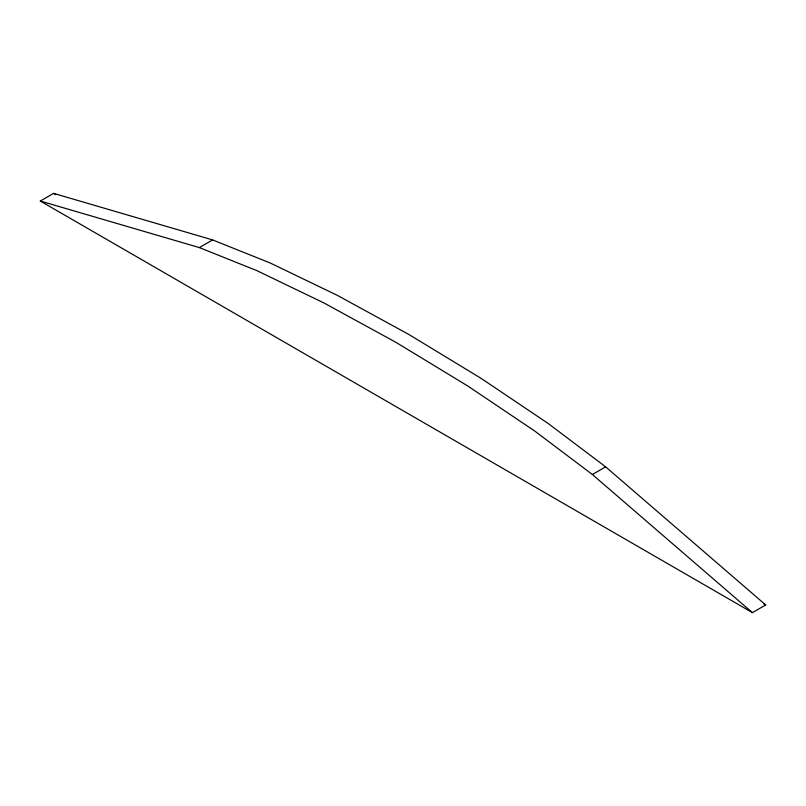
<?xml version="1.0" encoding="UTF-8"?>
<svg xmlns="http://www.w3.org/2000/svg" width="806" height="806" viewBox="0 0 806 806"><rect width="100%" height="100%" fill="white"/><g stroke="black" fill="none" stroke-linecap="round" stroke-linejoin="round"><path stroke-width="1.21" d="M40.3 201.037L53.579 193.369L212.613 239.916L270.171 262.978L337.2 295.278L409.136 334.631L481.071 378.346L548.1 423.442L605.659 466.845L765.7 604.963L752.421 612.631L40.3 201.037L199.334 247.583L256.902 270.645L323.931 302.945L395.867 342.298L467.792 386.003L534.831 431.099L592.39 474.512L752.421 612.631M199.334 247.583L212.613 239.916M592.39 474.512L605.659 466.845M53.579 193.369L55.755 194.629M763.524 603.704L765.7 604.963"/></g></svg>
